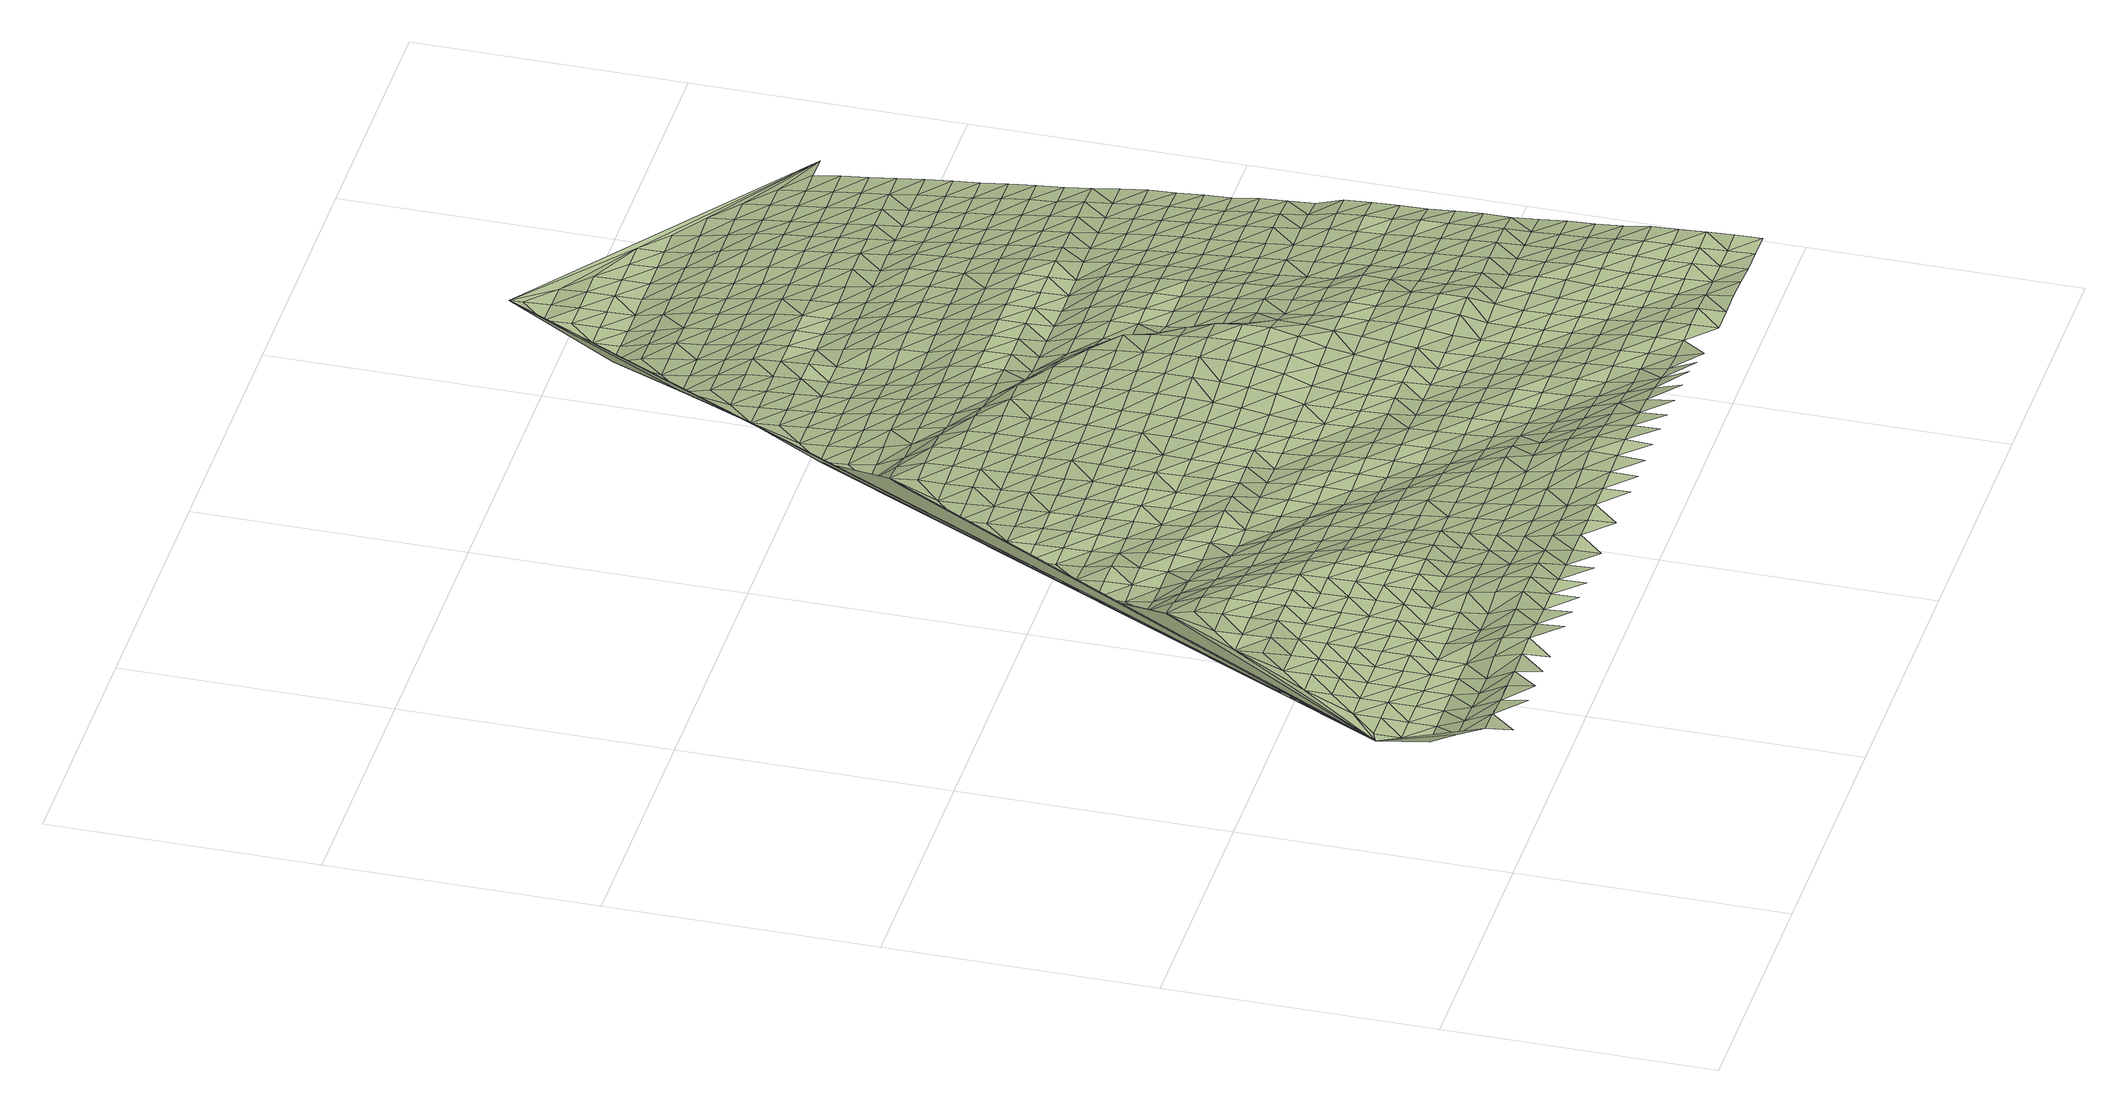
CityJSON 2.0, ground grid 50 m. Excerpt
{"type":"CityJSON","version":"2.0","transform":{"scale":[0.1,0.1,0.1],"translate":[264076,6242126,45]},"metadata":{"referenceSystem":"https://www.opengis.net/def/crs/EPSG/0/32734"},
"CityObjects":{
"terrain1":{"type":"TINRelief","geometry":[{"type":"CompositeSurface","lod":"1","boundaries":[[[0,1,2]],[[0,3,4]],[[0,2,3]],[[5,4,3]],[[5,6,4]],[[5,3,7]],[[3,2,8]],[[6,9,4]],[[5,7,6]],[[3,8,7]],[[6,10,9]],[[11,8,2]],[[6,7,12]],[[4,9,13]],[[11,2,14]],[[6,12,10]],[[8,15,7]],[[16,8,11]],[[9,10,13]],[[15,12,7]],[[8,16,15]],[[10,12,17]],[[16,11,18]],[[4,13,19]],[[20,12,15]],[[21,18,11]],[[17,13,10]],[[12,20,17]],[[15,16,22]],[[18,23,16]],[[15,22,20]],[[24,13,17]],[[16,23,22]],[[25,18,21]],[[13,24,26]],[[27,17,20]],[[18,25,23]],[[26,19,13]],[[22,27,20]],[[24,17,28]],[[17,27,28]],[[22,23,29]],[[23,25,30]],[[19,31,4]],[[22,29,27]],[[26,24,32]],[[23,30,29]],[[28,33,24]],[[25,34,35]],[[24,33,32]],[[36,28,27]],[[37,19,26]],[[35,30,25]],[[36,27,29]],[[26,32,37]],[[28,38,33]],[[38,28,36]],[[29,30,39]],[[19,37,40]],[[41,30,35]],[[32,33,42]],[[29,39,36]],[[33,38,43]],[[30,41,39]],[[44,35,45]],[[33,43,42]],[[37,32,46]],[[38,36,47]],[[35,44,41]],[[36,39,48]],[[19,40,31]],[[40,37,46]],[[32,42,46]],[[47,43,38]],[[36,48,47]],[[49,39,41]],[[44,49,41]],[[50,4,31]],[[46,51,40]],[[52,42,43]],[[53,48,39]],[[54,43,47]],[[40,51,55]],[[53,39,49]],[[43,54,52]],[[56,46,42]],[[55,31,40]],[[44,57,49]],[[58,47,48]],[[59,48,53]],[[42,52,56]],[[60,57,44]],[[61,51,46]],[[47,58,54]],[[48,59,58]],[[53,49,62]],[[46,56,61]],[[57,62,49]],[[63,55,51]],[[52,54,64]],[[53,65,59]],[[54,58,64]],[[55,63,31]],[[51,61,63]],[[62,65,53]],[[52,66,56]],[[59,67,58]],[[52,64,66]],[[65,67,59]],[[61,56,68]],[[69,62,57]],[[31,63,70]],[[57,71,72]],[[56,66,68]],[[64,58,73]],[[62,69,65]],[[31,70,74]],[[67,75,58]],[[57,72,69]],[[50,76,4]],[[66,64,73]],[[63,61,77]],[[73,58,75]],[[68,78,61]],[[77,70,63]],[[67,65,79]],[[61,78,77]],[[65,69,80]],[[66,81,68]],[[67,79,75]],[[81,66,73]],[[65,80,79]],[[74,50,31]],[[82,78,68]],[[74,70,83]],[[69,72,84]],[[85,70,77]],[[86,72,87]],[[82,68,81]],[[73,75,88]],[[84,80,69]],[[70,85,83]],[[75,79,89]],[[72,86,84]],[[90,77,78]],[[81,73,88]],[[78,82,91]],[[88,75,89]],[[74,83,92]],[[77,90,85]],[[93,79,80]],[[78,91,90]],[[94,80,84]],[[74,92,50]],[[82,81,95]],[[93,89,79]],[[88,96,81]],[[80,94,93]],[[85,97,83]],[[91,82,95]],[[98,84,86]],[[90,97,85]],[[95,81,96]],[[99,100,86]],[[92,83,101]],[[84,98,94]],[[102,88,89]],[[4,76,103]],[[86,100,98]],[[104,89,93]],[[101,83,97]],[[90,91,105]],[[95,106,91]],[[102,89,104]],[[50,92,107]],[[108,93,94]],[[109,96,88]],[[90,105,97]],[[107,92,101]],[[91,106,105]],[[98,108,94]],[[88,102,109]],[[104,93,110]],[[111,95,96]],[[101,97,112]],[[50,107,113]],[[93,108,110]],[[98,100,114]],[[112,97,105]],[[111,96,109]],[[100,115,116]],[[117,106,95]],[[113,118,50]],[[101,119,107]],[[102,104,120]],[[98,114,108]],[[110,121,104]],[[100,116,114]],[[119,101,112]],[[95,111,117]],[[102,120,109]],[[105,106,122]],[[120,104,121]],[[123,113,107]],[[108,124,110]],[[112,105,122]],[[123,107,119]],[[106,117,122]],[[124,108,114]],[[109,125,111]],[[118,76,50]],[[113,126,118]],[[127,121,110]],[[125,109,120]],[[119,112,128]],[[113,123,126]],[[127,110,124]],[[111,129,117]],[[114,116,130]],[[128,112,122]],[[131,132,116]],[[129,111,125]],[[103,133,4]],[[123,119,134]],[[120,121,135]],[[124,114,130]],[[118,126,136]],[[121,127,137]],[[116,132,130]],[[117,138,122]],[[134,119,128]],[[125,120,135]],[[136,139,118]],[[138,117,129]],[[135,121,137]],[[123,140,126]],[[128,122,141]],[[127,124,142]],[[139,76,118]],[[123,134,140]],[[130,143,124]],[[129,125,144]],[[145,132,131]],[[141,122,138]],[[126,146,136]],[[137,127,142]],[[144,125,135]],[[142,124,143]],[[128,147,134]],[[140,146,126]],[[138,129,148]],[[149,130,132]],[[128,141,147]],[[139,136,150]],[[148,129,144]],[[134,151,140]],[[135,137,152]],[[146,150,136]],[[132,145,149]],[[142,153,137]],[[141,138,154]],[[155,143,130]],[[147,151,134]],[[156,76,139]],[[144,135,152]],[[138,148,154]],[[152,137,153]],[[157,146,140]],[[150,156,139]],[[130,149,155]],[[158,147,141]],[[159,142,143]],[[151,157,140]],[[144,160,148]],[[141,154,158]],[[156,161,76]],[[159,143,155]],[[160,144,152]],[[150,146,162]],[[147,163,151]],[[164,153,142]],[[145,165,149]],[[157,166,146]],[[148,167,154]],[[161,168,76]],[[158,163,147]],[[165,145,169]],[[4,133,170]],[[150,162,156]],[[146,166,162]],[[142,159,164]],[[160,167,148]],[[157,151,171]],[[152,153,172]],[[149,173,155]],[[174,158,154]],[[163,171,151]],[[173,149,165]],[[160,152,172]],[[172,153,164]],[[167,174,154]],[[175,161,156]],[[176,166,157]],[[155,177,159]],[[156,162,178]],[[163,158,179]],[[171,176,157]],[[177,155,173]],[[168,103,76]],[[161,175,168]],[[180,167,160]],[[165,169,181]],[[156,178,175]],[[158,174,179]],[[166,182,162]],[[159,183,164]],[[180,160,172]],[[171,163,184]],[[173,165,181]],[[166,176,182]],[[183,159,177]],[[185,174,167]],[[179,184,163]],[[186,178,162]],[[164,187,172]],[[168,175,188]],[[180,185,167]],[[176,171,189]],[[190,177,173]],[[186,162,182]],[[187,164,183]],[[174,191,179]],[[188,192,168]],[[184,189,171]],[[173,181,190]],[[180,172,193]],[[185,191,174]],[[175,178,194]],[[177,195,183]],[[192,103,168]],[[196,178,186]],[[193,172,187]],[[182,176,197]],[[198,184,179]],[[189,199,176]],[[190,195,177]],[[194,188,175]],[[180,200,185]],[[178,196,194]],[[191,198,179]],[[186,182,197]],[[187,183,201]],[[197,176,199]],[[200,180,193]],[[189,184,202]],[[203,190,181]],[[195,201,183]],[[192,188,204]],[[191,185,205]],[[170,206,4]],[[198,202,184]],[[207,203,181]],[[186,208,196]],[[209,193,187]],[[204,188,194]],[[200,205,185]],[[210,199,189]],[[208,186,197]],[[201,209,187]],[[211,103,192]],[[198,191,212]],[[195,190,213]],[[202,210,189]],[[203,214,190]],[[196,215,194]],[[204,211,192]],[[205,212,191]],[[199,216,197]],[[201,195,213]],[[200,193,217]],[[196,208,215]],[[190,214,213]],[[209,218,193]],[[202,198,219]],[[210,216,199]],[[220,204,194]],[[200,217,205]],[[211,221,103]],[[198,212,219]],[[193,218,217]],[[208,197,222]],[[209,201,223]],[[220,194,215]],[[210,202,224]],[[225,214,203]],[[221,226,103]],[[216,222,197]],[[223,201,213]],[[211,204,227]],[[228,212,205]],[[219,224,202]],[[229,225,203]],[[230,215,208]],[[218,209,231]],[[220,227,204]],[[228,205,217]],[[216,210,232]],[[214,233,213]],[[222,230,208]],[[231,209,223]],[[234,221,211]],[[212,235,219]],[[224,232,210]],[[225,233,214]],[[220,215,236]],[[218,237,217]],[[211,227,234]],[[228,235,212]],[[238,223,213]],[[230,236,215]],[[218,231,237]],[[226,133,103]],[[226,221,239]],[[216,240,222]],[[241,224,219]],[[232,242,216]],[[233,238,213]],[[243,227,220]],[[244,228,217]],[[239,221,234]],[[235,241,219]],[[230,222,240]],[[231,223,245]],[[236,243,220]],[[216,242,240]],[[217,237,244]],[[232,224,246]],[[233,225,247]],[[238,245,223]],[[206,248,4]],[[234,227,249]],[[235,228,250]],[[239,251,226]],[[241,246,224]],[[225,252,247]],[[236,230,253]],[[231,254,237]],[[243,249,227]],[[244,250,228]],[[255,242,232]],[[238,233,256]],[[251,257,226]],[[240,253,230]],[[245,254,231]],[[239,234,258]],[[241,235,259]],[[246,255,232]],[[247,256,233]],[[260,244,237]],[[249,258,234]],[[257,133,226]],[[250,259,235]],[[243,236,261]],[[245,238,262]],[[253,263,236]],[[254,260,237]],[[264,251,239]],[[242,265,240]],[[246,241,266]],[[255,267,242]],[[256,262,238]],[[249,243,261]],[[250,244,268]],[[258,264,239]],[[236,263,261]],[[241,259,266]],[[253,240,265]],[[242,267,265]],[[260,268,244]],[[257,251,269]],[[255,246,270]],[[256,247,271]],[[254,245,272]],[[262,273,245]],[[258,249,274]],[[275,259,250]],[[264,269,251]],[[266,270,246]],[[276,271,247]],[[263,253,277]],[[260,254,272]],[[274,249,261]],[[268,275,250]],[[245,273,272]],[[278,133,257]],[[267,255,279]],[[256,280,262]],[[277,253,265]],[[264,258,281]],[[266,259,282]],[[269,278,257]],[[270,279,255]],[[271,280,256]],[[263,283,261]],[[268,260,284]],[[281,258,274]],[[275,282,259]],[[273,262,285]],[[283,263,277]],[[284,260,272]],[[267,286,265]],[[287,270,266]],[[278,288,133]],[[279,289,267]],[[280,285,262]],[[269,264,290]],[[274,261,291]],[[275,268,292]],[[264,281,293]],[[282,287,266]],[[277,265,286]],[[288,294,133]],[[267,289,286]],[[291,261,283]],[[292,268,284]],[[269,290,278]],[[279,270,295]],[[272,273,296]],[[280,271,297]],[[264,293,290]],[[285,298,273]],[[274,299,281]],[[282,275,300]],[[287,295,270]],[[271,301,297]],[[283,277,302]],[[284,272,296]],[[274,291,299]],[[273,298,296]],[[275,292,300]],[[303,289,279]],[[285,280,304]],[[286,302,277]],[[305,288,278]],[[281,306,293]],[[287,282,307]],[[278,290,308]],[[295,303,279]],[[297,304,280]],[[284,309,292]],[[299,306,281]],[[307,282,300]],[[294,170,133]],[[288,305,294]],[[291,283,310]],[[298,285,311]],[[278,308,305]],[[302,312,283]],[[309,284,296]],[[293,313,290]],[[286,289,314]],[[315,295,287]],[[303,316,289]],[[304,311,285]],[[299,291,310]],[[292,317,300]],[[283,312,310]],[[293,306,313]],[[307,315,287]],[[286,314,302]],[[289,316,314]],[[317,292,309]],[[318,308,290]],[[295,319,303]],[[296,298,320]],[[304,297,321]],[[294,305,322]],[[311,323,298]],[[324,306,299]],[[307,300,325]],[[318,290,313]],[[315,319,295]],[[321,297,326]],[[327,312,302]],[[309,296,320]],[[322,328,294]],[[324,299,310]],[[325,300,317]],[[298,323,320]],[[329,316,303]],[[304,330,311]],[[327,302,314]],[[305,308,331]],[[332,315,307]],[[328,170,294]],[[333,308,318]],[[319,329,303]],[[330,304,321]],[[313,306,334]],[[312,335,310]],[[317,309,336]],[[337,306,324]],[[332,307,325]],[[331,322,305]],[[323,311,338]],[[308,333,331]],[[327,335,312]],[[336,309,320]],[[318,313,334]],[[314,316,339]],[[319,315,340]],[[334,306,337]],[[329,341,316]],[[311,330,338]],[[342,324,310]],[[317,343,325]],[[315,332,340]],[[328,322,344]],[[327,314,339]],[[323,345,320]],[[335,342,310]],[[316,341,339]],[[343,317,336]],[[318,346,333]],[[329,319,347]],[[344,322,331]],[[345,323,338]],[[337,324,348]],[[349,332,325]],[[321,350,330]],[[346,318,334]],[[347,319,340]],[[351,352,321]],[[353,170,328]],[[335,327,354]],[[336,320,355]],[[342,348,324]],[[343,349,325]],[[333,356,331]],[[341,329,357]],[[338,330,350]],[[344,353,328]],[[339,354,327]],[[355,320,345]],[[321,352,350]],[[4,248,358]],[[337,359,334]],[[332,360,340]],[[333,346,356]],[[357,329,347]],[[342,335,361]],[[336,362,343]],[[348,359,337]],[[349,360,332]],[[363,344,331]],[[364,339,341]],[[345,338,365]],[[353,366,170]],[[354,361,335]],[[362,336,355]],[[346,334,367]],[[368,347,340]],[[363,331,356]],[[341,357,364]],[[365,338,350]],[[349,343,369]],[[366,370,170]],[[359,367,334]],[[360,368,340]],[[353,344,371]],[[348,342,372]],[[354,339,373]],[[355,345,374]],[[361,375,342]],[[362,369,343]],[[376,356,346]],[[357,347,377]],[[352,378,350]],[[363,371,344]],[[373,339,364]],[[374,345,365]],[[359,348,372]],[[360,349,379]],[[367,376,346]],[[342,375,372]],[[368,377,347]],[[352,380,378]],[[381,366,353]],[[354,382,361]],[[362,355,383]],[[369,379,349]],[[363,356,384]],[[357,385,364]],[[365,350,386]],[[353,371,381]],[[373,382,354]],[[355,374,383]],[[387,367,359]],[[376,384,356]],[[377,385,357]],[[386,350,378]],[[370,206,170]],[[370,366,388]],[[375,361,389]],[[360,390,368]],[[391,369,362]],[[359,372,387]],[[379,392,360]],[[393,371,363]],[[394,373,364]],[[365,395,374]],[[388,366,381]],[[382,389,361]],[[383,391,362]],[[367,396,376]],[[377,368,390]],[[384,393,363]],[[385,394,364]],[[360,392,390]],[[365,386,395]],[[375,397,372]],[[379,369,398]],[[387,396,367]],[[381,371,399]],[[382,373,400]],[[401,383,374]],[[388,402,370]],[[397,375,389]],[[391,398,369]],[[384,376,403]],[[385,377,404]],[[386,378,405]],[[393,399,371]],[[394,400,373]],[[401,374,395]],[[406,387,372]],[[407,392,379]],[[402,408,370]],[[396,403,376]],[[390,404,377]],[[409,405,378]],[[388,381,410]],[[411,389,382]],[[391,383,412]],[[406,372,397]],[[398,407,379]],[[413,393,384]],[[414,395,386]],[[408,206,370]],[[399,410,381]],[[400,411,382]],[[401,412,383]],[[396,387,415]],[[394,385,416]],[[403,413,384]],[[404,417,385]],[[405,414,386]],[[418,402,388]],[[397,389,419]],[[392,420,390]],[[398,391,421]],[[387,406,415]],[[407,422,392]],[[399,393,423]],[[400,394,416]],[[401,395,424]],[[410,418,388]],[[411,419,389]],[[385,417,416]],[[391,412,421]],[[403,396,425]],[[404,390,420]],[[393,413,423]],[[392,422,420]],[[414,424,395]],[[408,402,426]],[[427,406,397]],[[407,398,428]],[[415,425,396]],[[410,399,429]],[[411,400,430]],[[431,412,401]],[[418,426,402]],[[419,427,397]],[[421,428,398]],[[413,403,432]],[[417,404,433]],[[423,429,399]],[[430,400,416]],[[424,431,401]],[[434,206,408]],[[415,406,435]],[[422,407,436]],[[405,437,414]],[[425,432,403]],[[433,404,420]],[[438,439,405]],[[418,410,440]],[[419,411,441]],[[421,412,442]],[[426,434,408]],[[427,435,406]],[[428,436,407]],[[417,443,416]],[[424,414,437]],[[429,440,410]],[[441,411,430]],[[431,442,412]],[[405,439,437]],[[423,413,444]],[[445,425,415]],[[432,446,413]],[[443,417,433]],[[447,428,421]],[[422,448,420]],[[434,449,206]],[[435,445,415]],[[436,450,422]],[[426,418,451]],[[429,423,444]],[[419,452,427]],[[430,416,453]],[[431,424,454]],[[440,455,418]],[[444,413,446]],[[419,441,456]],[[442,447,421]],[[432,425,457]],[[433,420,448]],[[449,458,206]],[[453,416,443]],[[422,450,448]],[[454,424,437]],[[434,426,451]],[[435,427,452]],[[436,428,459]],[[418,455,451]],[[445,457,425]],[[419,456,452]],[[429,460,440]],[[430,461,441]],[[442,431,462]],[[447,459,428]],[[463,446,432]],[[443,433,464]],[[439,465,437]],[[460,429,444]],[[461,430,453]],[[462,431,454]],[[449,434,466]],[[445,435,467]],[[468,450,436]],[[457,463,432]],[[464,433,448]],[[439,469,465]],[[455,440,470]],[[441,471,456]],[[447,442,472]],[[466,434,451]],[[467,435,452]],[[459,468,436]],[[444,446,473]],[[453,443,474]],[[454,437,475]],[[470,440,460]],[[441,461,471]],[[442,462,472]],[[458,248,206]],[[458,449,476]],[[457,445,477]],[[463,473,446]],[[474,443,464]],[[475,437,465]],[[455,478,451]],[[448,450,479]],[[459,447,480]],[[476,449,466]],[[477,445,467]],[[468,481,450]],[[482,460,444]],[[452,456,483]],[[461,453,484]],[[454,485,462]],[[478,455,470]],[[456,471,486]],[[480,447,472]],[[463,457,487]],[[464,448,479]],[[473,482,444]],[[453,474,484]],[[450,481,479]],[[485,454,475]],[[466,451,488]],[[467,452,483]],[[468,459,489]],[[465,469,490]],[[458,476,491]],[[457,477,487]],[[456,486,483]],[[492,470,460]],[[471,461,493]],[[462,494,472]],[[488,451,478]],[[489,459,480]],[[473,463,495]],[[464,496,474]],[[475,465,490]],[[491,497,458]],[[482,492,460]],[[493,461,484]],[[494,462,485]],[[466,498,476]],[[467,499,477]],[[500,481,468]],[[495,463,487]],[[496,464,479]],[[478,470,501]],[[486,471,502]],[[480,472,503]],[[498,466,488]],[[497,248,458]],[[499,467,483]],[[500,468,489]],[[482,473,504]],[[474,505,484]],[[485,475,506]],[[492,501,470]],[[502,471,493]],[[503,472,494]],[[507,491,476]],[[477,508,487]],[[504,473,495]],[[505,474,496]],[[506,475,490]],[[509,488,478]],[[510,483,486]],[[481,511,479]],[[480,512,489]],[[507,476,498]],[[508,477,499]],[[500,513,481]],[[514,492,482]],[[493,484,515]],[[494,485,516]],[[501,509,478]],[[486,502,510]],[[480,503,512]],[[497,491,517]],[[495,487,518]],[[496,479,511]],[[514,482,504]],[[515,484,505]],[[481,513,511]],[[516,485,506]],[[498,488,519]],[[499,483,520]],[[521,500,489]],[[491,507,517]],[[518,487,508]],[[501,492,522]],[[493,523,502]],[[503,494,524]],[[509,519,488]],[[510,520,483]],[[489,512,521]],[[248,497,525]],[[495,526,504]],[[505,496,527]],[[506,490,528]],[[492,514,522]],[[523,493,515]],[[494,516,524]],[[529,507,498]],[[508,499,530]],[[513,500,531]],[[517,525,497]],[[495,518,526]],[[511,527,496]],[[528,490,532]],[[509,501,533]],[[502,534,510]],[[503,535,512]],[[519,529,498]],[[520,530,499]],[[521,531,500]],[[504,536,514]],[[506,537,516]],[[522,533,501]],[[534,502,523]],[[524,535,503]],[[517,507,538]],[[515,505,539]],[[540,511,513]],[[525,541,248]],[[526,536,504]],[[527,542,505]],[[506,528,537]],[[519,509,543]],[[518,508,544]],[[520,510,545]],[[521,512,546]],[[529,538,507]],[[530,547,508]],[[540,513,531]],[[523,515,539]],[[516,548,524]],[[541,549,248]],[[533,543,509]],[[545,510,534]],[[505,542,539]],[[535,546,512]],[[550,525,517]],[[522,514,551]],[[526,518,544]],[[527,511,552]],[[536,553,514]],[[508,547,544]],[[537,548,516]],[[529,519,554]],[[520,555,530]],[[556,531,521]],[[528,532,557]],[[538,550,517]],[[540,552,511]],[[533,522,551]],[[534,523,558]],[[559,535,524]],[[519,543,554]],[[553,551,514]],[[555,520,545]],[[546,556,521]],[[541,525,560]],[[561,536,526]],[[542,527,562]],[[537,528,557]],[[558,523,539]],[[548,559,524]],[[532,563,557]],[[538,529,564]],[[547,530,565]],[[550,560,525]],[[561,526,544]],[[552,562,527]],[[543,533,566]],[[545,534,567]],[[540,531,568]],[[546,535,569]],[[554,564,529]],[[530,555,565]],[[556,570,531]],[[248,549,571]],[[572,549,541]],[[573,553,536]],[[542,574,539]],[[575,548,537]],[[551,566,533]],[[567,534,558]],[[535,559,569]],[[550,538,576]],[[547,577,544]],[[552,540,568]],[[560,572,541]],[[536,561,573]],[[568,531,570]],[[562,574,542]],[[575,537,557]],[[543,578,554]],[[555,545,579]],[[556,546,580]],[[564,576,538]],[[577,547,565]],[[558,539,581]],[[582,559,548]],[[566,578,543]],[[579,545,567]],[[569,580,546]],[[551,553,583]],[[561,544,584]],[[562,552,585]],[[572,586,549]],[[573,587,553]],[[574,581,539]],[[582,548,575]],[[560,550,588]],[[564,554,589]],[[565,555,590]],[[570,556,591]],[[557,563,592]],[[576,593,550]],[[584,544,577]],[[585,552,568]],[[566,551,583]],[[558,594,567]],[[559,595,569]],[[586,596,549]],[[578,589,554]],[[583,553,587]],[[579,590,555]],[[580,591,556]],[[572,560,588]],[[573,561,597]],[[574,562,598]],[[575,557,592]],[[550,593,588]],[[581,594,558]],[[582,595,559]],[[563,599,592]],[[564,600,576]],[[577,565,601]],[[596,571,549]],[[561,584,597]],[[598,562,585]],[[578,566,602]],[[568,570,603]],[[604,580,569]],[[589,600,564]],[[590,601,565]],[[591,605,570]],[[586,572,606]],[[587,573,607]],[[579,567,608]],[[581,574,609]],[[610,582,575]],[[602,566,583]],[[594,611,567]],[[595,604,569]],[[593,576,612]],[[585,568,603]],[[588,606,572]],[[597,607,573]],[[574,598,609]],[[603,570,605]],[[575,592,610]],[[589,578,613]],[[584,577,614]],[[590,579,608]],[[591,580,615]],[[600,612,576]],[[601,616,577]],[[608,567,611]],[[617,596,586]],[[594,581,618]],[[595,582,619]],[[613,578,602]],[[604,615,580]],[[583,587,620]],[[614,597,584]],[[585,621,598]],[[592,599,622]],[[586,606,617]],[[607,623,587]],[[577,616,614]],[[609,618,581]],[[610,619,582]],[[624,588,593]],[[600,589,625]],[[590,626,601]],[[627,605,591]],[[612,628,593]],[[621,585,603]],[[571,596,629]],[[602,583,620]],[[611,594,630]],[[604,595,631]],[[589,613,625]],[[620,587,623]],[[626,590,608]],[[615,627,591]],[[607,597,632]],[[598,633,609]],[[634,610,592]],[[629,596,617]],[[593,628,624]],[[618,630,594]],[[619,631,595]],[[635,606,588]],[[612,600,636]],[[616,601,637]],[[632,597,614]],[[633,598,621]],[[622,634,592]],[[602,638,613]],[[615,604,639]],[[603,605,640]],[[625,636,600]],[[637,601,626]],[[627,641,605]],[[642,623,607]],[[608,611,643]],[[618,609,644]],[[619,610,645]],[[629,646,571]],[[588,624,635]],[[620,638,602]],[[630,647,611]],[[604,631,639]],[[617,606,648]],[[628,612,649]],[[616,650,614]],[[621,603,640]],[[632,642,607]],[[644,609,633]],[[640,605,641]],[[634,645,610]],[[613,651,625]],[[626,608,643]],[[627,615,652]],[[646,653,571]],[[636,649,612]],[[643,611,647]],[[650,616,637]],[[648,629,617]],[[618,654,630]],[[655,631,619]],[[648,606,635]],[[638,651,613]],[[639,652,615]],[[620,623,656]],[[614,657,632]],[[633,621,658]],[[634,622,659]],[[642,660,623]],[[654,618,644]],[[645,655,619]],[[636,625,661]],[[624,628,662]],[[637,626,663]],[[641,627,664]],[[649,665,628]],[[657,614,650]],[[640,658,621]],[[646,629,666]],[[638,620,656]],[[647,630,667]],[[639,631,668]],[[651,661,625]],[[656,623,660]],[[663,626,643]],[[652,664,627]],[[624,662,635]],[[642,632,669]],[[666,629,648]],[[628,665,662]],[[667,630,654]],[[655,668,631]],[[636,670,649]],[[650,637,671]],[[644,633,672]],[[645,634,673]],[[657,669,632]],[[658,674,633]],[[659,675,634]],[[571,653,676]],[[677,653,646]],[[571,358,248]],[[651,638,678]],[[647,679,643]],[[640,641,680]],[[681,652,639]],[[661,670,636]],[[671,637,663]],[[664,682,641]],[[635,683,648]],[[660,642,684]],[[654,644,672]],[[655,645,673]],[[666,677,646]],[[678,638,656]],[[679,647,667]],[[633,674,672]],[[668,681,639]],[[634,675,673]],[[665,649,685]],[[657,650,686]],[[658,640,680]],[[683,635,662]],[[669,684,642]],[[680,641,682]],[[661,651,687]],[[663,643,688]],[[664,652,689]],[[670,685,649]],[[650,671,686]],[[690,666,648]],[[667,654,691]],[[668,655,692]],[[677,693,653]],[[687,651,678]],[[688,643,679]],[[681,689,652]],[[665,694,662]],[[656,660,695]],[[696,669,657]],[[674,658,697]],[[698,675,659]],[[648,683,690]],[[684,699,660]],[[691,654,672]],[[692,655,673]],[[670,661,700]],[[663,701,671]],[[702,682,664]],[[693,703,653]],[[685,694,665]],[[686,696,657]],[[697,658,680]],[[677,666,704]],[[678,656,695]],[[667,705,679]],[[681,668,706]],[[661,687,700]],[[695,660,699]],[[701,663,688]],[[689,702,664]],[[662,707,683]],[[684,669,708]],[[674,709,672]],[[703,676,653]],[[690,704,666]],[[705,667,691]],[[706,668,692]],[[710,685,670]],[[686,671,711]],[[673,675,712]],[[694,707,662]],[[696,708,669]],[[709,674,697]],[[698,713,675]],[[678,714,687]],[[715,688,679]],[[680,682,716]],[[689,681,717]],[[710,670,700]],[[671,701,711]],[[702,718,682]],[[693,677,719]],[[690,683,720]],[[721,699,684]],[[691,672,722]],[[692,673,712]],[[704,723,677]],[[714,678,695]],[[705,715,679]],[[675,713,712]],[[681,706,717]],[[724,694,685]],[[696,686,725]],[[697,680,716]],[[707,720,683]],[[708,721,684]],[[722,672,709]],[[716,682,718]],[[703,693,719]],[[687,726,700]],[[701,688,727]],[[702,689,728]],[[677,723,719]],[[710,724,685]],[[711,725,686]],[[690,729,704]],[[699,730,695]],[[705,691,731]],[[692,732,706]],[[687,714,726]],[[688,715,727]],[[717,728,689]],[[694,733,707]],[[708,696,734]],[[709,697,735]],[[713,698,736]],[[720,729,690]],[[721,730,699]],[[731,691,722]],[[712,732,692]],[[676,703,737]],[[738,710,700]],[[739,711,701]],[[718,702,740]],[[724,733,694]],[[696,725,734]],[[735,697,716]],[[723,704,741]],[[714,695,742]],[[715,705,743]],[[706,744,717]],[[719,737,703]],[[738,700,726]],[[739,701,727]],[[728,740,702]],[[720,707,745]],[[721,708,746]],[[722,709,747]],[[729,741,704]],[[730,742,695]],[[743,705,731]],[[732,744,706]],[[724,710,748]],[[749,725,711]],[[712,713,750]],[[571,676,358]],[[733,745,707]],[[734,746,708]],[[747,709,735]],[[736,751,713]],[[723,752,719]],[[753,726,714]],[[728,717,754]],[[716,718,755]],[[737,756,676]],[[738,748,710]],[[749,711,739]],[[740,757,718]],[[758,729,720]],[[730,721,759]],[[727,715,760]],[[731,722,761]],[[732,712,750]],[[741,752,723]],[[742,753,714]],[[743,762,715]],[[744,754,717]],[[713,751,750]],[[733,724,763]],[[725,764,734]],[[735,716,755]],[[756,765,676]],[[745,758,720]],[[746,759,721]],[[722,747,761]],[[755,718,757]],[[737,719,766]],[[738,726,767]],[[739,727,760]],[[728,768,740]],[[724,748,763]],[[749,764,725]],[[760,715,762]],[[741,729,769]],[[770,743,731]],[[744,732,771]],[[752,766,719]],[[753,767,726]],[[754,768,728]],[[745,733,772]],[[742,730,773]],[[774,746,734]],[[735,775,747]],[[729,758,769]],[[759,776,730]],[[770,731,761]],[[771,732,750]],[[737,777,756]],[[778,748,738]],[[779,749,739]],[[757,740,780]],[[763,772,733]],[[764,774,734]],[[775,735,755]],[[752,741,781]],[[753,742,773]],[[782,762,743]],[[754,744,783]],[[766,777,737]],[[767,778,738]],[[730,776,773]],[[739,760,779]],[[768,780,740]],[[758,745,784]],[[759,746,785]],[[747,786,761]],[[769,781,741]],[[770,782,743]],[[783,744,771]],[[676,765,787]],[[765,756,788]],[[763,748,789]],[[764,749,790]],[[772,784,745]],[[774,785,746]],[[786,747,775]],[[766,752,791]],[[767,753,792]],[[762,793,760]],[[755,757,794]],[[768,754,795]],[[777,788,756]],[[778,789,748]],[[779,790,749]],[[780,796,757]],[[797,776,759]],[[770,761,798]],[[781,791,752]],[[773,792,753]],[[782,793,762]],[[754,783,795]],[[799,772,763]],[[769,758,800]],[[774,764,801]],[[775,755,794]],[[784,802,758]],[[785,797,759]],[[794,757,796]],[[798,761,786]],[[803,779,760]],[[780,768,804]],[[788,805,765]],[[789,799,763]],[[790,801,764]],[[777,766,806]],[[781,769,800]],[[778,767,807]],[[770,808,782]],[[791,809,766]],[[800,758,802]],[[792,810,767]],[[793,803,760]],[[795,804,768]],[[784,772,811]],[[773,776,812]],[[785,774,813]],[[786,775,814]],[[805,815,765]],[[797,816,776]],[[808,770,798]],[[788,777,806]],[[789,778,807]],[[790,779,817]],[[796,780,818]],[[766,809,806]],[[799,811,772]],[[767,810,807]],[[774,801,813]],[[814,775,794]],[[781,819,791]],[[792,773,812]],[[793,782,820]],[[815,787,765]],[[776,816,812]],[[803,817,779]],[[804,818,780]],[[821,802,784]],[[797,785,822]],[[798,786,823]],[[819,781,800]],[[808,820,782]],[[787,358,676]],[[824,805,788]],[[799,789,825]],[[826,801,790]],[[811,821,784]],[[813,822,785]],[[823,786,814]],[[809,791,827]],[[810,792,828]],[[803,793,829]],[[794,796,830]],[[806,824,788]],[[825,789,807]],[[817,826,790]],[[818,831,796]],[[800,802,832]],[[816,797,833]],[[808,798,834]],[[819,827,791]],[[828,792,812]],[[820,829,793]],[[805,835,815]],[[811,799,836]],[[813,801,837]],[[814,794,830]],[[821,832,802]],[[822,833,797]],[[823,834,798]],[[830,796,831]],[[809,838,806]],[[810,839,807]],[[824,835,805]],[[836,799,825]],[[826,837,801]],[[840,819,800]],[[841,820,808]],[[817,803,842]],[[827,838,809]],[[839,810,828]],[[829,843,803]],[[844,787,815]],[[812,816,845]],[[846,822,813]],[[847,823,814]],[[832,840,800]],[[833,848,816]],[[834,841,808]],[[849,824,806]],[[821,811,850]],[[825,807,851]],[[826,817,842]],[[835,844,815]],[[811,836,852]],[[837,846,813]],[[803,843,842]],[[814,830,847]],[[827,819,853]],[[828,812,845]],[[829,820,854]],[[849,806,838]],[[851,807,839]],[[816,848,845]],[[832,821,850]],[[833,822,855]],[[834,823,856]],[[840,853,819]],[[811,852,850]],[[841,854,820]],[[825,857,836]],[[837,826,858]],[[844,859,787]],[[846,855,822]],[[847,856,823]],[[835,824,860]],[[861,838,827]],[[839,828,862]],[[863,843,829]],[[849,864,824]],[[857,825,851]],[[858,826,842]],[[840,832,865]],[[866,848,833]],[[841,834,867]],[[859,868,787]],[[853,861,827]],[[862,828,845]],[[854,863,829]],[[844,835,860]],[[836,869,852]],[[846,837,870]],[[824,864,860]],[[865,832,850]],[[855,866,833]],[[856,867,834]],[[868,358,787]],[[849,838,871]],[[851,839,872]],[[836,857,869]],[[870,837,858]],[[853,840,873]],[[842,843,874]],[[854,841,875]],[[861,871,838]],[[872,839,862]],[[863,876,843]],[[859,844,877]],[[845,848,878]],[[855,846,879]],[[873,840,865]],[[866,880,848]],[[841,867,875]],[[881,864,849]],[[857,851,882]],[[850,852,883]],[[858,842,874]],[[877,844,860]],[[852,869,884]],[[843,876,874]],[[846,870,879]],[[861,853,885]],[[862,845,878]],[[863,854,886]],[[871,881,849]],[[851,872,882]],[[848,880,878]],[[868,859,887]],[[865,850,883]],[[866,855,888]],[[853,873,885]],[[852,884,883]],[[875,886,854]],[[860,864,889]],[[869,857,890]],[[858,891,870]],[[887,859,877]],[[868,887,358]],[[879,888,855]],[[892,871,861]],[[862,893,872]],[[876,863,894]],[[881,889,864]],[[890,857,882]],[[874,891,858]],[[865,895,873]],[[880,866,896]],[[892,861,885]],[[893,862,878]],[[886,894,863]],[[897,877,860]],[[884,869,898]],[[870,899,879]],[[895,865,883]],[[888,896,866]],[[900,881,871]],[[872,901,882]],[[889,897,860]],[[898,869,890]],[[891,899,870]],[[873,902,885]],[[874,876,903]],[[892,900,871]],[[901,872,893]],[[894,904,876]],[[887,877,905]],[[883,884,906]],[[878,880,907]],[[888,879,908]],[[873,895,902]],[[896,909,880]],[[881,910,889]],[[890,882,911]],[[891,874,903]],[[897,905,877]],[[898,906,884]],[[899,908,879]],[[876,904,903]],[[912,892,885]],[[893,878,907]],[[900,910,881]],[[911,882,901]],[[880,909,907]],[[895,883,913]],[[888,914,896]],[[912,885,902]],[[897,889,915]],[[890,916,898]],[[899,891,917]],[[906,913,883]],[[908,914,888]],[[358,887,918]],[[900,892,919]],[[901,893,920]],[[910,915,889]],[[916,890,911]],[[917,891,903]],[[921,902,895]],[[909,896,922]],[[912,919,892]],[[920,893,907]],[[923,905,897]],[[898,924,906]],[[908,899,925]],[[913,921,895]],[[914,922,896]],[[910,900,926]],[[911,901,927]],[[915,923,897]],[[898,916,924]],[[925,899,917]],[[905,918,887]],[[912,902,928]],[[900,919,926]],[[927,901,920]],[[907,909,929]],[[914,908,930]],[[921,928,902]],[[922,931,909]],[[915,910,932]],[[906,933,913]],[[916,911,934]],[[906,924,935]],[[908,925,930]],[[936,919,912]],[[920,907,929]],[[926,932,910]],[[911,927,934]],[[909,931,929]],[[921,913,933]],[[922,914,937]],[[928,936,912]],[[906,935,933]],[[923,918,905]],[[923,915,938]],[[924,916,939]],[[930,937,914]],[[926,919,940]],[[920,941,927]],[[932,938,915]],[[939,916,934]],[[928,921,942]],[[931,922,943]],[[936,940,919]],[[941,920,929]],[[935,924,944]],[[942,921,933]],[[937,943,922]],[[945,932,926]],[[927,946,934]],[[938,918,923]],[[944,924,939]],[[936,928,947]],[[940,945,926]],[[946,927,941]],[[929,931,948]],[[947,928,942]],[[943,949,931]],[[938,932,950]],[[939,934,951]],[[933,935,952]],[[935,944,953]],[[940,936,954]],[[941,929,948]],[[945,950,932]],[[951,934,946]],[[931,949,948]],[[942,933,952]],[[936,947,954]],[[935,953,952]],[[955,918,938]],[[939,956,944]],[[945,940,957]],[[946,941,958]],[[950,955,938]],[[956,939,951]],[[942,959,947]],[[957,940,954]],[[958,941,948]],[[944,960,953]],[[959,942,952]],[[358,918,961]],[[950,945,962]],[[951,946,963]],[[944,956,960]],[[947,964,954]],[[962,945,957]],[[963,946,958]],[[964,947,959]],[[965,955,950]],[[966,952,953]],[[956,951,967]],[[953,960,968]],[[957,954,969]],[[965,950,962]],[[951,963,967]],[[959,952,966]],[[953,968,966]],[[969,954,964]],[[960,956,970]],[[957,971,962]],[[970,956,967]],[[964,959,972]],[[957,969,971]],[[968,960,973]],[[966,972,959]],[[962,974,965]],[[973,960,970]],[[969,964,975]],[[971,974,962]],[[918,955,961]],[[966,968,976]],[[964,972,975]],[[968,973,976]],[[971,969,977]],[[978,972,966]],[[977,969,975]],[[966,976,978]],[[961,955,965]],[[974,971,979]],[[980,975,972]],[[979,971,977]],[[978,980,972]],[[981,977,975]],[[965,974,961]],[[980,981,975]],[[979,977,982]],[[981,982,977]],[[979,961,974]],[[982,961,979]]]}]}
},
"vertices":[
[23,55,282],[23,5,287],[73,55,279],[23,105,260],[2,246,236],[23,155,236],[23,205,236],[73,155,236],[73,105,256],[23,255,236],[73,255,236],[123,55,275],[73,205,236],[73,305,236],[123,5,283],[123,155,236],[123,105,251],[123,255,236],[173,55,273],[123,405,236],[123,205,236],[173,5,281],[173,155,236],[173,105,248],[123,305,236],[223,55,270],[123,355,236],[173,205,236],[173,255,236],[223,155,237],[223,105,246],[223,555,228],[173,355,236],[173,305,236],[223,5,278],[273,55,274],[223,205,237],[173,405,236],[223,255,237],[273,155,236],[173,455,235],[273,105,260],[223,355,236],[223,305,236],[323,55,274],[273,5,276],[223,405,236],[273,255,236],[273,205,236],[323,105,266],[323,705,214],[223,455,235],[273,355,236],[323,155,248],[273,305,236],[223,505,231],[273,405,236],[373,55,271],[323,255,236],[323,205,236],[373,5,274],[273,455,235],[373,105,260],[273,505,231],[323,305,236],[373,155,240],[323,355,236],[373,205,236],[323,405,235],[423,105,261],[273,555,229],[423,5,272],[423,55,269],[373,305,236],[273,605,227],[373,255,236],[423,855,156],[323,505,234],[323,455,235],[423,205,237],[423,155,242],[373,355,235],[373,405,235],[323,605,230],[473,105,265],[323,555,231],[473,55,268],[473,5,270],[423,305,236],[423,255,236],[373,505,233],[373,455,235],[323,655,227],[473,205,246],[473,155,255],[423,405,235],[423,355,236],[373,555,231],[523,105,263],[523,5,267],[523,55,266],[373,605,230],[473,305,236],[523,1005,142],[473,255,238],[423,505,232],[423,455,234],[373,655,225],[523,155,255],[473,355,235],[523,205,245],[473,405,234],[423,555,230],[373,705,205],[573,105,259],[573,5,266],[573,55,264],[473,455,233],[373,755,177],[423,605,226],[523,305,235],[523,255,237],[473,505,232],[423,655,212],[573,155,248],[523,355,234],[423,705,191],[573,205,240],[473,555,226],[523,405,233],[623,105,253],[623,5,264],[623,55,262],[623,1155,135],[473,605,213],[573,305,233],[423,755,164],[573,255,235],[523,455,232],[423,805,156],[473,655,196],[523,505,228],[623,205,235],[623,155,242],[573,355,232],[673,55,261],[473,705,183],[523,555,215],[573,405,231],[673,105,251],[473,755,160],[523,605,199],[623,305,230],[623,255,232],[573,455,227],[673,155,241],[473,805,159],[523,655,189],[573,505,215],[673,205,234],[623,355,227],[473,855,157],[523,755,162],[573,555,202],[673,255,230],[723,55,260],[523,705,171],[623,405,224],[473,905,152],[723,5,262],[723,1305,132],[573,605,194],[673,305,226],[723,105,250],[623,455,214],[523,855,157],[573,655,179],[723,155,240],[523,805,161],[623,505,204],[673,355,220],[773,55,259],[573,705,163],[723,205,233],[623,555,198],[673,405,214],[573,755,164],[723,255,228],[523,905,146],[623,605,187],[773,105,248],[673,455,208],[523,955,143],[723,305,223],[573,855,150],[773,155,240],[573,805,161],[623,705,165],[673,505,203],[623,655,167],[723,355,218],[773,205,233],[673,555,193],[823,55,260],[573,905,146],[723,405,212],[823,1455,75],[823,5,261],[623,755,164],[773,255,227],[673,605,172],[573,955,145],[723,455,206],[823,155,242],[823,105,251],[623,805,155],[673,655,168],[773,355,216],[773,305,221],[723,505,199],[623,855,149],[573,1005,143],[673,705,167],[823,205,233],[723,555,178],[873,55,262],[573,1055,141],[623,905,148],[773,405,209],[873,5,261],[673,755,159],[823,255,226],[723,605,172],[873,105,259],[623,955,147],[773,455,194],[673,805,153],[823,305,221],[873,155,246],[623,1005,144],[723,705,168],[773,505,181],[723,655,171],[673,855,152],[823,355,215],[873,205,236],[773,555,175],[923,55,264],[923,1605,66],[673,905,150],[823,405,201],[623,1055,140],[923,5,262],[723,755,156],[873,255,227],[773,605,174],[923,105,264],[623,1105,137],[673,955,147],[823,455,184],[873,305,219],[723,855,153],[923,155,254],[723,805,155],[673,1005,145],[773,705,164],[823,505,178],[773,655,171],[873,355,207],[673,1055,143],[823,555,177],[973,55,264],[923,255,226],[923,205,238],[723,905,151],[873,405,189],[973,5,262],[773,755,158],[673,1105,140],[823,605,175],[973,105,262],[723,955,149],[873,455,181],[773,805,156],[923,305,211],[973,155,248],[823,705,160],[873,505,180],[673,1155,137],[823,655,169],[723,1055,145],[773,855,154],[923,355,194],[723,1005,148],[673,1205,135],[873,555,178],[973,255,216],[1024,55,260],[973,205,231],[773,905,153],[923,405,185],[1024,5,261],[823,755,160],[873,605,173],[1024,105,252],[723,1155,140],[773,955,153],[923,455,183],[723,1105,142],[973,305,200],[823,855,156],[1024,155,235],[823,805,157],[773,1005,150],[873,705,161],[923,505,181],[873,655,164],[973,355,189],[773,1055,148],[923,555,177],[1024,255,204],[1074,55,255],[723,1205,138],[1024,205,219],[823,905,156],[973,405,186],[1074,5,258],[873,755,160],[723,1255,137],[923,605,168],[1074,105,243],[773,1155,144],[973,455,185],[773,1105,146],[823,1005,155],[873,805,159],[1024,305,193],[823,955,156],[1074,155,225],[923,705,163],[973,505,181],[923,655,165],[873,855,160],[1024,355,190],[773,1205,142],[1074,205,208],[823,1055,152],[973,555,172],[873,905,160],[1024,405,188],[1124,105,233],[1124,5,256],[1124,55,249],[773,1255,140],[923,755,162],[1074,255,197],[823,1105,150],[973,605,168],[1272,2130,3],[873,955,161],[1024,455,185],[923,805,164],[1074,305,193],[823,1155,149],[973,655,166],[1124,155,217],[773,1305,123],[873,1005,159],[1024,505,176],[1074,355,191],[773,1355,84],[823,1205,146],[923,905,165],[973,705,164],[1124,205,201],[923,855,165],[873,1055,157],[1024,555,171],[1174,55,240],[1074,405,188],[1174,5,255],[823,1255,141],[973,755,168],[1124,255,196],[873,1105,155],[1024,605,169],[1174,105,222],[923,955,165],[823,1305,109],[973,805,171],[1074,505,174],[1124,305,194],[1074,455,180],[873,1155,153],[1024,655,167],[1174,155,206],[923,1005,164],[973,855,172],[1124,355,191],[873,1205,150],[1024,705,171],[1174,205,199],[823,1355,86],[923,1055,163],[1074,555,172],[1224,55,229],[973,905,172],[1124,405,185],[823,1405,79],[1224,5,251],[873,1255,133],[1024,755,177],[1174,255,197],[923,1105,161],[1224,105,211],[973,955,171],[1074,655,168],[1074,605,170],[873,1305,105],[1024,805,180],[1124,505,175],[1174,305,195],[1124,455,178],[923,1155,158],[1224,155,202],[973,1005,170],[873,1355,91],[1024,855,181],[1174,355,189],[923,1205,149],[1074,705,182],[1224,205,201],[973,1055,168],[1124,555,173],[873,1405,81],[1024,905,181],[1174,405,181],[1274,105,206],[1274,5,237],[1274,55,216],[923,1255,116],[1074,755,187],[1224,255,198],[1124,605,171],[973,1155,160],[1024,955,179],[973,1105,165],[1224,305,193],[1174,505,176],[873,1455,76],[1174,455,178],[923,1355,94],[1074,855,191],[1124,655,174],[1274,155,204],[923,1305,106],[1074,805,190],[1024,1005,176],[873,1505,73],[1224,355,185],[973,1205,134],[1124,705,191],[1274,205,201],[1024,1055,173],[1174,555,174],[1324,55,209],[923,1405,84],[1074,905,190],[1224,405,181],[1324,5,223],[973,1255,112],[1124,755,198],[1274,255,197],[1024,1105,170],[1174,605,176],[1324,105,206],[923,1455,77],[1074,955,187],[973,1305,105],[1224,505,177],[1274,305,188],[1224,455,179],[1024,1155,156],[1124,855,201],[1174,655,183],[1324,155,204],[1124,805,202],[1074,1005,183],[973,1355,94],[1274,355,185],[1374,55,209],[923,1505,73],[1024,1205,120],[1174,705,198],[1324,205,200],[1074,1055,179],[1224,555,178],[923,1555,69],[973,1405,87],[1124,905,198],[1274,405,182],[1024,1255,112],[1174,755,207],[1324,255,191],[1074,1105,170],[1224,605,183],[1374,105,207],[973,1455,77],[1124,955,193],[1024,1305,103],[1174,805,211],[1274,505,181],[1324,305,187],[1274,455,180],[1074,1155,134],[1224,655,189],[1374,155,204],[973,1505,73],[1124,1005,189],[1024,1355,91],[1174,855,209],[1324,355,185],[1074,1205,118],[1224,705,204],[1374,205,195],[973,1555,69],[1124,1055,182],[1274,555,185],[1424,55,210],[1024,1405,85],[1174,905,203],[1324,405,183],[1424,5,211],[1074,1255,112],[1224,755,214],[1374,255,190],[1124,1105,151],[1424,105,207],[1024,1455,76],[1274,655,191],[1324,455,183],[973,1605,65],[1274,605,188],[1074,1305,102],[1174,1005,188],[1224,805,212],[1374,305,188],[1174,955,198],[1424,155,199],[973,1655,62],[1024,1505,72],[1124,1205,114],[1324,505,190],[1124,1155,118],[1074,1355,88],[1224,855,205],[1374,355,186],[1474,55,210],[1274,705,196],[1424,205,193],[1024,1555,69],[1174,1055,158],[1324,555,192],[1474,5,212],[1074,1405,80],[1224,905,188],[1124,1255,112],[1274,755,197],[1374,455,194],[1424,255,191],[1374,405,186],[1024,1755,39],[1024,1605,65],[1174,1105,131],[1324,605,189],[1474,105,202],[1074,1455,72],[1224,955,167],[1124,1305,104],[1274,805,182],[1424,305,189],[1324,655,189],[1474,155,195],[1174,1205,113],[1224,1005,147],[1374,505,197],[1024,1655,61],[1174,1155,116],[1074,1555,67],[1124,1355,88],[1274,855,167],[1424,355,188],[1524,55,206],[1074,1505,69],[1324,705,183],[1474,205,193],[1024,1705,51],[1224,1055,139],[1374,555,194],[1524,5,212],[1124,1405,80],[1274,905,157],[1174,1255,112],[1424,455,198],[1474,255,191],[1424,405,193],[1074,1605,64],[1224,1105,131],[1324,805,170],[1374,605,187],[1524,105,198],[1324,755,177],[1124,1455,72],[1174,1305,105],[1274,1005,146],[1474,305,190],[1274,955,148],[1074,1655,60],[1374,655,187],[1524,155,196],[1224,1205,113],[1424,505,197],[1574,5,209],[1224,1155,116],[1124,1555,66],[1174,1355,92],[1324,855,163],[1474,355,191],[1124,1505,68],[1074,1705,50],[1374,705,180],[1524,205,194],[1274,1055,144],[1424,555,192],[1574,55,200],[1124,1605,63],[1174,1405,89],[1324,905,156],[1224,1255,112],[1524,255,192],[1474,455,189],[1474,405,192],[1274,1105,131],[1374,805,167],[1424,605,185],[1574,105,198],[1074,1755,39],[1374,755,174],[1124,1655,59],[1174,1455,83],[1324,955,148],[1224,1305,106],[1524,305,194],[1074,1805,33],[1424,655,183],[1574,155,196],[1274,1205,113],[1324,1005,146],[1474,505,184],[1624,5,203],[1274,1155,115],[1224,1355,95],[1174,1555,63],[1374,855,159],[1524,355,193],[1174,1505,72],[1124,1705,49],[1424,705,175],[1574,205,194],[1324,1055,143],[1224,1405,92],[1374,905,154],[1474,605,177],[1624,105,198],[1474,555,182],[1624,55,200],[1124,1905,10],[1124,1755,40],[1274,1255,112],[1424,755,169],[1524,455,183],[1574,255,194],[1524,405,188],[1174,1605,62],[1324,1105,131],[1224,1455,85],[1374,955,147],[1274,1305,105],[1424,805,162],[1574,305,195],[1174,1655,58],[1474,655,177],[1624,155,196],[1124,1805,34],[1224,1505,73],[1324,1205,112],[1374,1005,145],[1524,505,179],[1674,5,202],[1324,1155,114],[1274,1355,95],[1424,855,158],[1574,355,191],[1124,1855,25],[1174,1705,47],[1474,705,161],[1624,205,196],[1224,1555,62],[1374,1055,141],[1524,555,174],[1274,1405,92],[1424,905,152],[1674,105,198],[1674,55,200],[1324,1255,111],[1474,755,156],[1574,455,183],[1624,255,195],[1574,405,188],[1174,1805,34],[1224,1605,62],[1374,1105,131],[1524,605,169],[1174,1755,39],[1274,1455,84],[1424,955,147],[1324,1305,104],[1474,805,152],[1624,305,191],[1224,1655,56],[1374,1155,113],[1524,655,165],[1674,155,196],[1274,1505,72],[1424,1005,143],[1574,505,178],[1724,5,202],[1174,1855,23],[1324,1355,94],[1474,855,148],[1624,355,187],[1224,1705,46],[1374,1205,112],[1524,705,160],[1674,205,195],[1274,1555,62],[1424,1055,137],[1574,555,174],[1324,1405,90],[1474,905,144],[1724,105,198],[1724,55,201],[1224,1755,39],[1374,1255,111],[1674,255,191],[1624,455,182],[1174,1905,10],[1624,405,184],[1274,1605,61],[1424,1105,130],[1524,805,150],[1574,605,169],[1524,755,155],[1324,1455,82],[1474,955,141],[1174,1955,9],[1224,1805,33],[1374,1305,103],[1674,305,185],[1274,1655,55],[1574,655,164],[1724,155,195],[1324,1505,71],[1424,1205,112],[1474,1005,136],[1624,505,178],[1424,1155,113],[1224,1855,19],[1374,1355,94],[1524,855,146],[1674,355,183],[1274,1705,46],[1574,705,160],[1724,205,193],[1324,1555,63],[1474,1055,131],[1624,555,173],[1224,2055,6],[1224,1905,9],[1374,1405,90],[1524,905,141],[1274,1755,38],[1424,1255,110],[1574,755,155],[1674,455,178],[1724,255,185],[1674,405,180],[1474,1105,126],[1624,605,169],[1374,1455,84],[1324,1655,54],[1524,955,136],[1324,1605,59],[1574,805,149],[1724,305,181],[1224,1955,8],[1274,1855,20],[1424,1355,93],[1624,655,164],[1274,1805,32],[1424,1305,102],[1374,1505,72],[1474,1205,112],[1524,1005,132],[1674,505,175],[1224,2005,8],[1474,1155,119],[1574,855,144],[1724,355,178],[1324,1705,45],[1624,705,162],[1374,1555,63],[1524,1055,127],[1674,555,172],[1274,1905,9],[1424,1405,90],[1574,905,139],[1324,1755,37],[1474,1255,108],[1624,755,158],[1724,455,169],[1724,405,173],[1374,1605,57],[1524,1105,121],[1674,605,170],[1274,1955,8],[1424,1455,87],[1574,955,135],[1324,1805,31],[1474,1305,99],[1374,1655,51],[1674,655,164],[1624,855,144],[1624,805,151],[1274,2005,8],[1524,1205,108],[1574,1005,131],[1724,505,168],[1524,1155,114],[1324,1855,20],[1424,1555,67],[1474,1355,92],[1424,1505,73],[1374,1705,43],[1674,705,162],[1574,1055,127],[1724,555,165],[1474,1405,88],[1624,905,139],[1274,2055,5],[1324,1955,9],[1374,1755,36],[1524,1255,102],[1674,755,158],[1324,1905,10],[1424,1605,61],[1574,1105,121],[1724,605,161],[1274,2105,3],[1474,1455,84],[1624,955,133],[1374,1805,30],[1524,1305,96],[1424,1655,53],[1674,855,140],[1724,655,159],[1674,805,146],[1324,2005,8],[1574,1205,107],[1624,1005,129],[1574,1155,114],[1374,1855,20],[1524,1355,90],[1474,1555,68],[1474,1505,73],[1424,1705,47],[1724,705,157],[1324,2055,5],[1624,1055,125],[1374,1905,10],[1524,1405,84],[1674,905,136],[1424,1755,38],[1574,1255,101],[1724,755,154],[1474,1605,62],[1624,1105,119],[1374,1955,9],[1524,1455,77],[1674,955,129],[1424,1805,30],[1574,1305,94],[1474,1655,56],[1724,855,134],[1724,805,138],[1374,2005,8],[1524,1505,71],[1624,1205,106],[1674,1005,125],[1624,1155,113],[1424,1855,19],[1574,1355,87],[1474,1705,51],[1524,1555,66],[1674,1055,121],[1424,1905,11],[1574,1405,81],[1724,905,131],[1474,1955,10],[1474,1755,42],[1624,1255,100],[1524,1605,60],[1674,1105,117],[1424,1955,9],[1574,1455,74],[1724,955,124],[1474,1805,30],[1624,1305,93],[1524,1655,54],[1674,1205,105],[1724,1005,121],[1674,1155,110],[1474,1855,18],[1574,1555,62],[1624,1355,86],[1574,1505,68],[1524,1705,49],[1724,1055,117],[1474,1905,11],[1624,1405,80],[1524,1755,43],[1674,1255,96],[1574,1605,56],[1724,1105,114],[1624,1455,74],[1524,1805,31],[1674,1305,93],[1574,1655,50],[1724,1205,100],[1724,1155,108],[1524,1855,20],[1674,1355,87],[1624,1555,62],[1624,1505,68],[1574,1705,44],[1524,1905,13],[1674,1405,79],[1574,1755,38],[1724,1255,94],[1624,1605,56],[1674,1455,74],[1774,1705,39],[1574,1805,31],[1724,1305,90],[1624,1655,49],[1574,1855,25],[1674,1555,61],[1724,1355,84],[1674,1505,68],[1624,1705,43],[1724,1405,78],[1624,1755,37],[1674,1605,55],[1724,1455,73],[1624,1805,31],[1674,1655,49],[1724,1505,68],[1674,1705,42],[1724,1555,61],[1674,1755,36],[1724,1605,55],[1724,1655,49],[1724,1705,42]
]}
